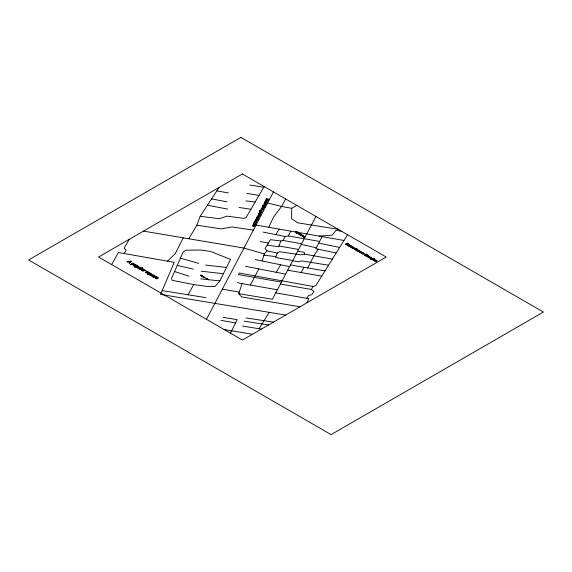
<?xml version="1.0" encoding="UTF-8"?>
<svg xmlns="http://www.w3.org/2000/svg" width="572" height="572" viewBox="0 0 572 572"><rect width="100%" height="100%" fill="white"/><g stroke="black" fill="none" stroke-linecap="round" stroke-linejoin="round"><path stroke-width="0.86" d="M296.796 205.398L291.734 208.301L291.606 218.711L297.619 222.801L338.138 229.272M353.189 247.376L352.18 247.154L352.995 247.626A0.758 0.436 0 0 0 353.167 247.469M358.365 250.386L357.364 250.15L358.179 250.622A0.758 0.436 0 0 0 358.351 250.457M360.875 251.837L359.924 251.573L360.689 252.066A0.758 0.436 0 0 0 360.861 251.909M254.862 222.815L254.869 222.801A2.731 1.58 0 0 0 254.819 223.151L254.454 223.066M256.435 219.762L256.442 219.748A2.731 1.58 0 0 0 256.392 220.098L256.013 220.013M252.717 225.718L253.167 225.897M256.642 218.082L257.1 218.261A2.924 1.687 0 0 0 257.25 218.132A5.849 3.375 0 0 1 257.421 217.975L258.415 217.982A0.851 0.493 0 0 1 257.657 218.661M255.713 222.937L255.183 223.216M257.286 219.884L256.757 220.163M301.523 234.92L300.479 235.092M257.65 218.626L258.043 218.361M300.457 234.97L301.508 234.785M147.798 272.079L148.076 272.379A1.065 0.615 0 0 0 148.284 272.136L148.27 272.007A1.63 0.944 0 0 0 147.79 271.571A1.28 0.736 0 0 0 147.183 271.364A0.765 0.436 0 0 0 146.31 271.936L146.697 272.336A5.677 3.282 0 0 1 146.825 272.465L146.232 272.772A1.401 0.808 0 0 1 146.003 272.651L145.56 271.972L145.867 272.901L147.34 272.887L146.882 271.936M255.133 222.844L255.141 222.83A3.475 2.009 0 0 0 255.069 223.194M256.706 219.791L256.714 219.777A3.475 2.009 0 0 0 256.642 220.141M262.169 260.975L264.314 253.911L266.981 250.808L277.291 253.046L279.558 251.737L300.586 254.826L304.511 254.168L332.375 259.08M300.028 306.792L241.641 296.932L238.724 293.658L242.049 283.59L277.384 289.782M254.004 222.658L254.976 222.379M255.577 219.605L256.549 219.326M254.969 220.771C254.619 222.058 258.494 221.807 255.341 221.149M262.705 205.741C262.291 206.914 266.323 206.85 263.063 206.113M277.291 253.046L275.561 257.493L292.778 260.51M303.367 236.629L304.34 236.922M188.803 238.767L196.854 225.182L200.164 216.309L219.083 187.437M301.601 243.722L283.026 240.469L280.888 240.998L278.578 246.761L267.138 245.088M307 302.767L308.844 298.706L275.775 292.85M268.768 227.284L273.516 217.117L281.56 206.442L285.657 198.97M137.78 267.91L139.825 267.01L138.574 267.739M149.564 274.71L151.609 273.816L150.357 274.539A2.345 1.351 0 0 0 150.143 274.682L150.086 274.753M307.722 267.932L313.885 255.82L318.089 249.206M219.862 280.909L230.502 259.402L210.653 251.444L200.65 250.035L185.857 250.157L183.033 252.216L171.436 278.635L172.286 280.359L193.729 284.57L207.25 286.472L215.072 286.443L219.862 280.909L200.658 278.843M230.423 333.161L237.244 319.669L223.323 317.41M183.247 237.83L175.225 253.682L167.453 261.168M255.319 220.184L255.419 219.984A0.722 0.415 0 0 1 255.67 219.991L255.57 219.798M257.636 217.51L258.058 216.695L257.257 216.881M264.829 203.539L265.251 202.724L264.443 202.924M265.437 202.366L265.858 201.551L265.043 201.773M265.801 202.216C265.923 200.829 267.031 202.238 266.195 202.209M303.532 235.964L302.459 236.408L303.167 236M206.478 319.34L273.466 191.927M250.35 285.042L258.851 268.869M283.026 240.469L285.113 236.501L288.295 235.936L319.619 241.42M288.295 235.936L290.812 231.152M315.937 216.452L272.386 299.292L238.724 293.658M301.201 272.558L303.975 267.281M322.136 236.636L315.78 248.727L336.186 252.96M124.274 253.539L126.147 250L124.11 248.291L129.272 239.289M280.402 284.048L311.382 289.475L312.977 286.465L315.866 285.6L347.554 234.706M188.117 294.787L193.729 284.57M266.094 199.163L266.287 198.906A0.929 0.536 0 0 1 267.31 198.663L267.238 198.863A0.772 0.443 0 0 0 266.924 198.863L266.373 199.464L267.138 199.528A5.706 3.296 0 0 0 267.338 199.342L268.718 199.049A0.744 0.429 0 0 1 268.869 199.249A1.337 0.772 0 0 1 268.568 199.85A0.808 0.465 0 0 1 267.753 200.007L268.497 199.571A1.494 0.865 0 0 0 268.554 199.442L267.703 199.406A7.801 4.504 0 0 1 267.546 199.556L267.274 199.764M111.669 264.607L118.375 252.502L174.238 262.369L160.553 294.394L285.693 315.065M138.295 267.961L138.352 267.889A2.345 1.351 0 0 1 138.574 267.739M264.192 186.579L246.053 217.582L243.772 218.354L226.869 216.116L219.541 218.718L200.164 216.309M276.212 272.315L280.645 264.779M275.79 234.627L279.122 229.1M259.03 328.721L269.205 312.341M306.778 298.284L308.537 295.488L311.862 294.673L313.935 291.441L311.382 289.475M356.764 249.514L355.677 250.178L356.849 249.792A0.865 0.5 0 0 0 357.164 249.578M368.046 256.063L366.974 256.706L368.153 256.313M374.353 259.652L373.259 260.332L374.431 259.938M256.685 217.996C257.25 216.466 255.627 219.569 257.707 218.082M252.76 225.625C253.274 224.117 251.716 227.198 253.775 225.718M201.294 276.004L201.53 275.868M267.117 201.351L266.695 201.351M259.33 216.488L258.894 216.502M256.299 222.365L255.877 222.372M351.086 246.103L351.108 246.082A0.744 0.429 0 0 1 351.823 246.797L350.507 247.197L351.551 246.589M200.815 275.468C201.945 274.238 199.127 276.162 201.008 275.089L200.579 275.59L201.523 275.404M296.189 232.468L296.961 231.51L295.173 232.203L296.632 231.581L295.796 232.561L297.654 232.189L296.596 233.026L298.091 232.16L296.139 232.482M262.762 205.663L264.836 205.698L263.163 205.684M255.019 220.692L257.1 220.735L255.434 220.706M130.652 261.268L129.844 262.269L128.893 261.719L130.023 261.418A5.076 2.931 0 0 0 130.716 261.197M350.707 246.067L349.642 246.696L351.53 246.31M353.396 248.513L353.975 247.512L352.96 248.613L354.647 248.284L354.068 249.249L355.984 248.67L354.282 248.992L354.862 248.019L353.432 248.498M206.37 278.743L207.05 278.678M208.508 279.779L207.893 279.558M304.375 236.665L303.696 236.379L304.411 236.465M203.003 276.784L203.653 276.719M370.77 259.095C369.154 259.588 374.252 260.246 372.994 258.694M363.749 253.661L362.734 254.254L363.964 253.832M371.142 257.915L370.113 258.515L371.342 258.094M302.588 235.585L301.816 236.036L303.21 235.75M254.075 226.019L253.718 226.262A0.851 0.493 0 0 0 254.44 225.625L253.489 225.604A5.849 3.375 0 0 0 253.317 225.761A2.924 1.687 0 0 1 253.174 225.897M153.139 277.062A1.916 1.108 0 0 1 153.582 276.726L154.49 276.19M369.805 257.164L369.147 257.543A1.38 0.794 0 0 0 368.99 257.65M376.069 260.796L375.489 261.132A1.38 0.794 0 0 0 375.268 261.275M370.735 259.295L371.5 259.502A1.959 1.13 0 0 0 371.786 259.359L371.879 259.316M375.597 261.068L376.011 260.832M155.634 276.498L155.634 276.14L153.596 277.313L156.678 276.819M202.588 276.047L201.98 276.398L202.674 276.104M202.803 276.24L202.252 276.555L202.631 276.448M202.803 276.333L202.66 276.24M204.118 277.248L203.789 277.441L204.218 277.298M204.862 277.499L205.226 277.399L204.24 277.713M206.435 278.571L206.084 278.771M207.193 279.079L206.814 279.193L207.371 278.964M207.815 279.365L207.472 279.565L207.936 279.401M356.277 249.035L357 248.613L354.733 249.635L356.756 249.349M363.27 253.117L361.79 253.711L362.841 253.396A0.822 0.472 0 0 1 363.327 253.224L363.713 253.339M367.574 255.555L368.296 255.141L366.03 256.163L368.061 255.877M370.649 257.379L369.169 257.972L370.22 257.657M373.852 259.18L374.581 258.766L372.315 259.788L374.338 259.502M207.936 279.529L208.515 279.522M146.875 271.664L147.805 272.007M203.854 277.105L203.432 277.234L204.254 277.062M302.159 235.335C300.686 236.207 301.852 234.72 302.838 235.357M200.901 275.511L201.744 275.389L200.987 275.826M201.609 275.918L202.138 275.854L201.351 276.062M145.767 270.513L142.685 271.014L144.723 269.841L144.723 270.198A0.951 0.551 0 0 1 145.946 270.477M297.068 233.405L297.869 232.511L297.59 233.269L298.856 233.083L296.825 233.576M141.441 269.534L142.135 269.669A3.975 2.295 0 0 0 142.821 269.927L141.198 269.834M152.359 275.833L153.046 275.969M259.881 210.546C258.794 209.738 259.566 212.748 261.633 211.44M302.888 235.6L303.546 235.8M359.345 250.979L357.865 251.451L359.33 250.6L359.767 250.843M319.04 236.093L332.053 235.185L336.15 230.294L341.706 231.331M265.88 200.064L268.168 200.636L266.109 200.286M264.007 203.703L266.295 204.275L264.221 203.925M256.27 218.733L258.551 219.305L256.499 218.954M253.181 224.725L255.47 225.297L253.417 224.946M254.697 224.396L253.167 224.353L254.44 224.567A0.822 0.479 0 0 0 255.312 223.845M368.74 257.514L367.739 256.978L368.94 256.864A3.639 2.102 0 0 0 369.462 257.078M374.989 261.139L374.009 260.653L374.96 260.382M239.239 292.092L222.344 289.167M201.251 271.221L223.423 273.716M205.584 265.079L226.519 267.46M263.856 255.176L275.876 256.628M245.881 200.879L255.148 202.045M280.888 240.998L270.513 239.682L265 248.513L266.981 250.808M253.396 230.094L231.96 226.97L221.142 228.886L196.854 225.182M239.075 207.472L250.929 209.252M246.024 317.946L273.495 322.107M249.885 185.035L263.821 187.216M244.18 321.135L268.518 324.982M246.782 193.422L259.037 195.395M328.55 265.222L301.873 260.911L298.248 261.776L292.628 260.789M162.169 290.605L205.92 297.654M242.478 326.069L261.39 329.1M260.253 241.62L268.468 242.964M224.145 329.543L252.438 334.27M143.436 231.117L243.951 248.069L264.314 253.911M259.674 211.011L259.781 211.082A1.873 1.08 0 0 0 260.117 211.154L260.224 211.175M259.845 214.936L260.782 215.101L258.401 214.707A0.894 0.515 0 0 1 259.531 214.1A0.894 0.515 0 0 1 259.888 214.965M255.169 223.909C256.499 223.709 251.53 223.302 254.569 223.824M260.153 211.161L260.188 211.168A0.922 0.529 0 0 1 260.739 210.567A0.922 0.529 0 0 1 261.876 210.789A0.922 0.529 0 0 1 261.676 211.468M290.44 264.95L325.01 270.913M256.049 225.061L343.965 240.462M278.893 245.981L298.598 249.435M297.669 251.201L304.125 252.331L304.511 254.168M287.687 270.191L321.743 276.154M281.417 282.118L238.424 274.589L239.189 273.016L312.977 286.465M221.021 320.363L235.585 322.944M291.734 208.301L281.56 206.442L267.646 202.996M211.561 198.92L227.055 201.802M216.874 190.819L228.357 192.957M207.429 205.226L227.656 209.087M245.459 266.28L285.6 274.152M263.02 232.06L285.113 236.501M237.344 282.632L242.049 283.59M255.348 259.566L289.568 266.616M318.733 243.107L339.618 247.447M301.229 244.437L316.287 247.755M263.249 209.709L260.825 209.481L263.041 209.874M177.234 265.422L193.3 269.133M265.544 205.248L263.127 205.019L265.337 205.412M180.416 258.179L198.684 263.37M368.554 256.921L368.768 257A2.86 1.652 0 0 0 369.269 257.185L368.139 257.178M374.839 260.546L375.053 260.632A2.86 1.652 0 0 0 375.547 260.811L374.431 260.811M174.553 271.528L189.16 276.226M266.674 201.015L265.322 200.751L267.103 201.115M374.996 260.396L375.218 260.489A3.639 2.102 0 0 0 375.74 260.703M258.873 216.166L257.522 215.901L259.302 216.266M255.856 222.036L254.497 221.772L256.277 222.136M371.092 257.6L370.77 257.507A0.822 0.472 0 0 0 370.241 257.665M353.053 247.898L351.759 247.469L352.817 248.026A1.044 0.601 0 0 1 351.437 247.476A1.044 0.601 0 0 1 352.895 246.94A1.044 0.601 0 0 1 353.224 247.919M358.236 250.886L356.928 250.479L358 251.015A1.044 0.601 0 0 1 356.621 250.464A1.044 0.601 0 0 1 358.072 249.928A1.044 0.601 0 0 1 358.401 250.908M360.746 252.338L359.445 251.909L360.51 252.466A1.044 0.601 0 0 1 359.13 251.916A1.044 0.601 0 0 1 360.582 251.38A1.044 0.601 0 0 1 360.911 252.359M206.399 278.071L205.734 278.564M203.16 276.791L203.568 277.027M157.6 278.55L156.084 277.677A0.929 0.536 0 0 0 155.827 278.378A0.929 0.536 0 0 0 157.028 278.585M142.264 270.77L141.906 270.563A1.051 0.608 0 0 1 142.092 270.377L140.691 269.748L141.985 269.319A2.345 1.351 0 0 1 142.206 269.405L142.364 269.476A5.062 2.924 0 0 0 143.093 269.769M152.817 276.862L153.174 277.07M364.915 255.555L364.6 255.319A0.972 0.558 0 0 1 364.729 254.662L365.015 254.797A0.808 0.465 0 0 0 364.85 254.962L365.537 255.555L366.023 255.183A5.97 3.446 0 0 0 365.823 254.983L365.572 254.726A0.744 0.429 0 0 1 366.459 254.09A1.394 0.808 0 0 1 367.245 254.583A0.844 0.486 0 0 1 367.088 255.098L366.759 254.483A1.559 0.901 0 0 0 366.588 254.39L365.844 254.461L366.48 255.298M346.081 244.687L345.767 244.451A0.972 0.558 0 0 1 345.896 243.786L346.182 243.922A0.808 0.465 0 0 0 346.024 244.094L346.668 244.68L347.24 244.38A5.97 3.446 0 0 0 346.99 244.115L346.718 243.822A0.744 0.429 0 0 1 347.626 243.222M350.743 245.867L348.77 246.196L350.236 245.352L351.115 245.874M156.957 278.5L157.271 278.728A1.451 0.837 0 0 1 155.355 277.963A1.451 0.837 0 0 1 157.379 277.22A1.451 0.837 0 0 1 157.836 278.578M368.604 256.442L369.662 256.828M152.817 275.182L153.11 275.404A0.887 0.515 0 0 1 154.311 275.783M141.906 268.883L142.199 269.105A0.887 0.515 0 0 1 143.4 269.483M303.41 236.794L304.161 237.015A0.772 0.443 0 0 1 303.146 236.615A0.772 0.443 0 0 1 304.218 236.215A0.772 0.443 0 0 1 304.461 236.937M375.947 260.46L374.889 260.067A0.915 0.529 0 0 1 376.24 260.403M257.257 217.131L257.343 217.46A1.001 0.579 0 0 1 257.514 216.538A1.001 0.579 0 0 1 258.959 216.995A1.001 0.579 0 0 1 257.679 217.603M150.093 274.96L150.929 275.218L152.917 274.567L150.879 275.747L149.549 274.86M138.31 268.154L139.139 268.411L141.134 267.767L139.096 268.94L137.766 268.061M152.095 276.097L153.739 276.219A3.975 2.295 0 0 1 153.053 275.961M253.997 222.851L254.097 223.044A0.722 0.415 0 0 0 253.846 223.037L253.746 223.237A1.316 0.758 0 0 1 254.24 223.259L255.098 223.402A1.451 0.837 0 0 0 255.319 223.43A0.872 0.5 0 0 0 255.956 223.03A0.872 0.5 0 0 0 255.555 222.529M347.647 244.423L347.011 243.636L347.755 243.515A1.559 0.901 0 0 1 347.933 243.615L348.255 244.223A0.844 0.486 0 0 0 348.434 243.701M374.746 259.724A0.865 0.5 0 0 1 374.474 259.967M373.845 259.087A0.865 0.5 0 0 1 374.774 259.531M371.864 259.33A0.965 0.558 0 0 1 371.164 258.737A0.965 0.558 0 0 1 372.079 258.244A0.965 0.558 0 0 1 373.066 258.687M370.613 257.271A0.865 0.5 0 0 1 371.614 257.643M368.647 256.485A0.915 0.529 0 0 1 369.955 256.778M368.461 256.099A0.865 0.5 0 0 1 368.189 256.342M367.56 255.462A0.865 0.5 0 0 1 368.49 255.906M366.659 255.305A0.901 0.522 0 0 1 365.966 255.755A0.901 0.522 0 0 1 365 255.527M363.234 253.01A0.865 0.5 0 0 1 364.235 253.382M356.263 248.942A0.865 0.5 0 0 1 357.193 249.378M347.833 244.437A0.901 0.522 0 0 1 347.132 244.887A0.901 0.522 0 0 1 346.167 244.652M347.597 243.257A1.394 0.808 0 0 1 348.412 243.708M142.228 270.763A1.916 1.108 0 0 1 142.664 270.427L143.572 269.891A2.116 1.223 0 0 0 143.786 269.748A1.266 0.729 0 0 0 143.343 269.004A1.266 0.729 0 0 0 141.963 268.947M152.838 276.827A1.051 0.608 0 0 1 153.003 276.684L151.601 276.026L152.896 275.618A2.345 1.351 0 0 1 153.117 275.704L153.275 275.775A5.062 2.924 0 0 0 154.004 276.069M154.483 276.19A2.116 1.223 0 0 0 154.697 276.047A1.266 0.729 0 0 0 154.254 275.304A1.266 0.729 0 0 0 152.874 275.246M155.613 276.462A0.951 0.551 0 0 1 156.857 276.776M267.31 199.878A0.858 0.493 0 0 1 266.295 199.778A0.858 0.493 0 0 1 266.173 199.192M265.101 202.338A1.001 0.579 0 0 1 265.308 201.387A1.001 0.579 0 0 1 266.759 201.852A1.001 0.579 0 0 1 265.479 202.459M266.195 202.216A0.722 0.415 0 0 1 265.801 202.209M264.493 203.51A1.001 0.579 0 0 1 264.707 202.567A1.001 0.579 0 0 1 266.152 203.024A1.001 0.579 0 0 1 264.879 203.632M255.319 220.163A1.316 0.758 0 0 1 255.813 220.206L256.671 220.349A1.451 0.837 0 0 0 256.892 220.377A0.872 0.5 0 0 0 257.522 219.977A0.872 0.5 0 0 0 257.128 219.476M254.569 223.845A0.779 0.45 0 0 1 255.04 223.981M131.796 264.264C134.163 265.708 133.805 262.04 131.796 264.235M136.165 266.781C138.26 268.332 138.596 264.5 136.165 266.759M134.234 263.992C133.669 265.773 131.338 264.014 130.466 264.857L130.123 264.664L132.94 263.034L134.234 264.021M138.603 266.516C137.938 268.361 135.621 266.502 134.835 267.381L134.492 267.181L137.301 265.558L138.603 266.516M147.883 273.538C150.357 274.946 149.735 271.257 147.883 273.538M147.44 273.473L148.57 274.16L147.569 274.739L147.912 274.932L150.729 273.309L149.013 272.558L147.44 273.473M258.723 217.067L258.315 216.752L258.001 217.367A0.722 0.415 0 0 0 258.401 217.36L258.716 217.124M265.923 203.089L265.615 203.375A0.722 0.415 0 0 1 265.201 203.382L265.508 202.781L265.923 203.089M135.943 265.244C134.02 267.539 133.44 263.613 135.943 265.272M262.098 207.021L264.714 207.472L262.098 207.021M262.333 206.549L264.958 207L262.333 206.549M131.217 261.147L129.558 263.435L129.136 263.192L129.658 262.512L128.485 261.833L126.927 261.919L131.217 261.147M240.898 137.394L28.6 259.96L331.102 434.606L543.4 312.04L240.898 137.394M242.385 173.988L98.548 257.028L242.385 340.068L386.222 257.028L242.385 173.988M142.435 267.625L139.625 269.248L142.785 267.825L142.435 267.625M203.16 276.44L202.61 276.762L203.16 276.44M207.5 279.172L207.143 279.379L207.557 279.25M300.035 233.283L298.541 234.148L299.442 233.855L300.214 234.298C298.026 235.771 302.767 233.083 300.393 234.198L299.621 233.755L300.035 233.283M362.634 252.509L361.168 253.353L362.634 252.509M363.191 252.188L363.191 252.188M376.919 260.753L375.454 261.604L376.919 260.753M377.477 260.432L377.477 260.432M157.522 278.178L156.385 277.52A0.837 0.486 0 0 1 157.836 277.885A1.051 0.608 0 0 1 157.507 278.171M371.678 259.145A0.751 0.429 0 0 0 372.801 258.773A0.751 0.429 0 0 0 371.678 258.401A0.751 0.429 0 0 0 371.678 259.145M348.119 245.588A0.772 0.443 0 0 0 349.299 245.224A0.772 0.443 0 0 0 348.155 244.816A0.772 0.443 0 0 0 348.119 245.588M347.933 245.738A1.087 0.629 0 0 0 349.592 245.224A1.087 0.629 0 0 0 347.983 244.652A1.087 0.629 0 0 0 347.933 245.738M134.105 266.102A1.516 0.872 0 0 0 136.415 265.379A1.516 0.872 0 0 0 134.177 264.586A1.516 0.872 0 0 0 134.105 266.102M261.726 209.188A1.044 0.601 0 0 0 263.306 208.687A1.044 0.601 0 0 0 261.754 208.151A1.044 0.601 0 0 0 261.726 209.188M261.89 209.052A0.736 0.429 0 0 0 263.006 208.694A0.736 0.429 0 0 0 261.912 208.315A0.736 0.429 0 0 0 261.89 209.052M260.718 211.368A0.715 0.415 0 0 0 261.812 211.025A0.715 0.415 0 0 0 260.746 210.653A0.715 0.415 0 0 0 260.718 211.368M259.917 212.712A1.044 0.601 0 0 0 261.49 212.205A1.044 0.601 0 0 0 259.945 211.676A1.044 0.601 0 0 0 259.917 212.712M260.074 212.577A0.736 0.429 0 0 0 261.197 212.219A0.736 0.429 0 0 0 260.096 211.84A0.736 0.429 0 0 0 260.074 212.577M259.309 213.892A1.044 0.601 0 0 0 260.882 213.385A1.044 0.601 0 0 0 259.338 212.848A1.044 0.601 0 0 0 259.309 213.892M259.473 213.749A0.736 0.429 0 0 0 260.589 213.392A0.736 0.429 0 0 0 259.488 213.013A0.736 0.429 0 0 0 259.473 213.749M258.866 214.9A0.744 0.429 0 0 0 259.995 214.55A0.744 0.429 0 0 0 258.909 214.157A0.744 0.429 0 0 0 258.866 214.9M300.557 235.335A0.801 0.465 0 0 0 301.78 234.949A0.801 0.465 0 0 0 300.593 234.527A0.801 0.465 0 0 0 300.557 235.335"/></g></svg>
